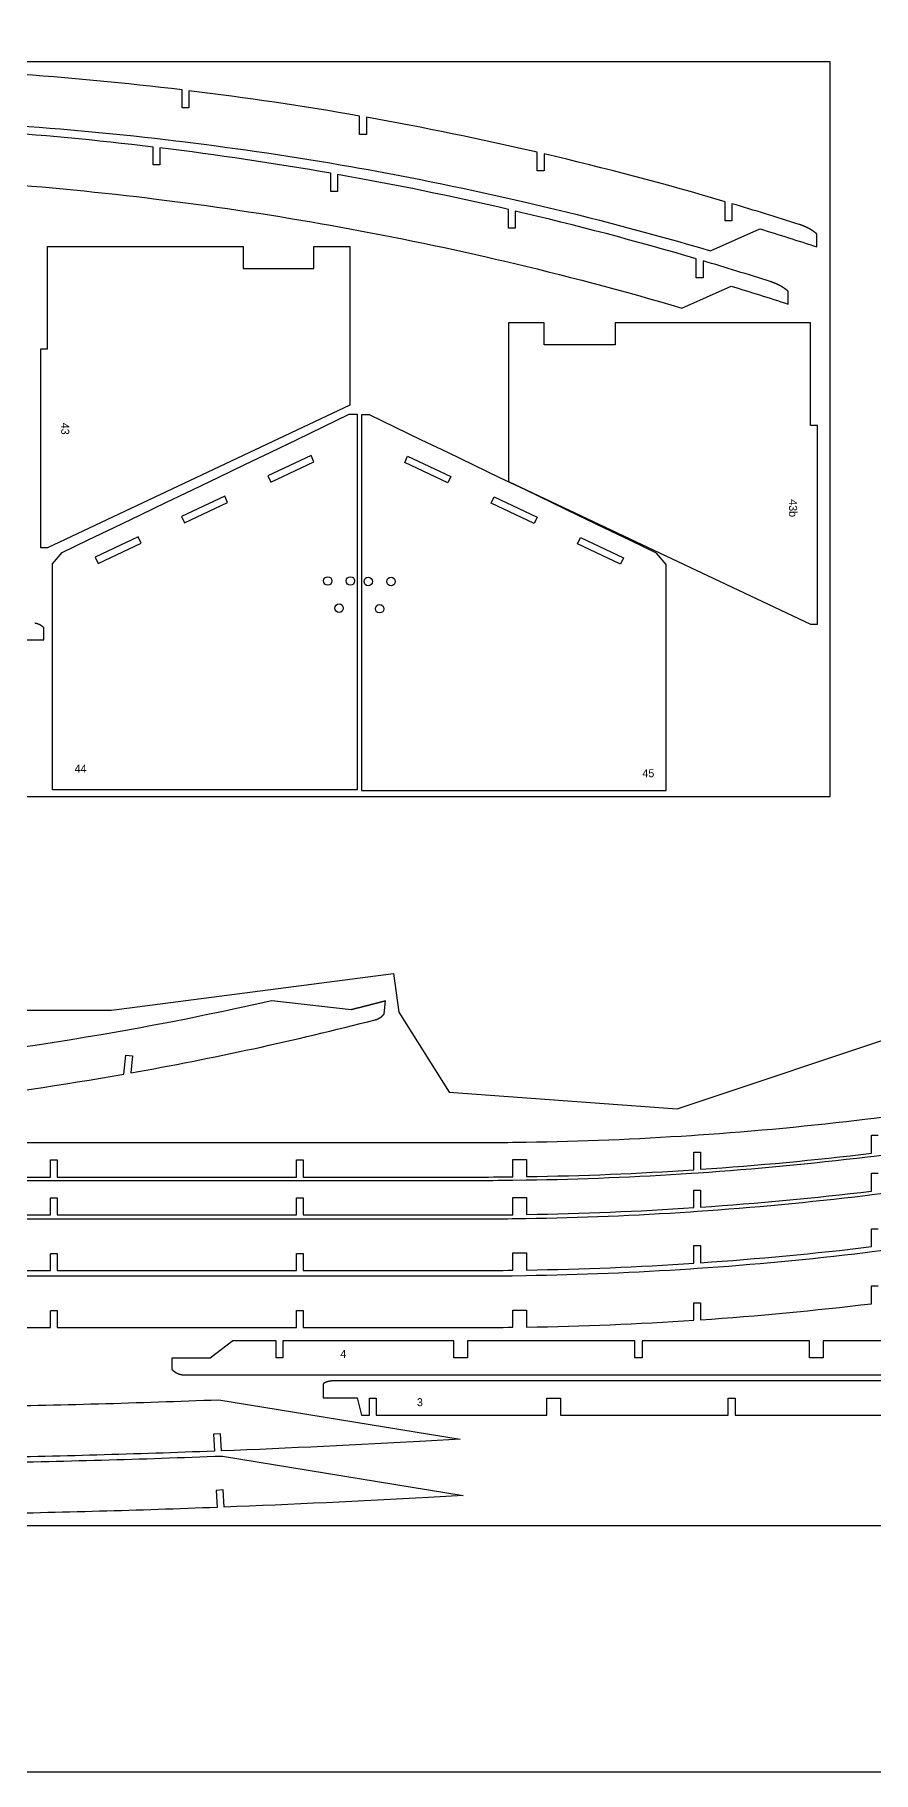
# Model space of a CAD drawing. Header units: inches. Extents: x -955 to -701, y -2062 to -1714.
# Drawn here: x -838.7 to -789.6, y -2061.6 to -1959.9 of the extents above; entities that cross this region are included whole.
import ezdxf

# ---------------------------------------------------------------- set-up
doc = ezdxf.new("R2010")
doc.units = ezdxf.units.IN
doc.header["$LTSCALE"] = 0.1
doc.header["$MEASUREMENT"] = 0
doc.layers.add('cockpit', color=1, linetype='Continuous', lineweight=20)
doc.layers.add('pic', color=1, linetype='Continuous')

msp = doc.modelspace()

# ---------------------------------------------------------------- linework, layer by layer
at = {"color": 7, "linetype": 'Continuous', "lineweight": 25}
for points in [[(-840.30679, -1965.21555, -0.012883211), (-830.46069, -1966.14257), (-830.06684, -1966.19033, -0.012967589), (-820.22073, -1967.65467), (-819.82689, -1967.72415, -0.01309234), (-809.98078, -1969.73893), (-809.58694, -1969.83076, -0.014062872), (-799.15006, -1972.5877), (-796.26354, -1971.30154, -0.004488155), (-792.92638, -1972.35672), (-792.92638, -1971.6022), (-792.93337, -1971.59616), (-792.94038, -1971.59015), (-792.94741, -1971.58417), (-792.95448, -1971.57821), (-792.96156, -1971.57229), (-792.96868, -1971.56639), (-792.97581, -1971.56052), (-792.98298, -1971.55468), (-792.99017, -1971.54887), (-792.99738, -1971.54308), (-793.00461, -1971.53733), (-793.01187, -1971.5316), (-793.01916, -1971.5259), (-793.02647, -1971.52023), (-793.0338, -1971.51458), (-793.04115, -1971.50897), (-793.04853, -1971.50338), (-793.05593, -1971.49782), (-793.06335, -1971.49228), (-793.0708, -1971.48678), (-793.07827, -1971.4813), (-793.08575, -1971.47585), (-793.09327, -1971.47043), (-793.1008, -1971.46503), (-793.10835, -1971.45966), (-793.11592, -1971.45432), (-793.12352, -1971.44901), (-793.13113, -1971.44372), (-793.13877, -1971.43846), (-793.14643, -1971.43323), (-793.1541, -1971.42803), (-793.1618, -1971.42285), (-793.16951, -1971.4177), (-793.17725, -1971.41257), (-793.185, -1971.40748), (-793.19277, -1971.40241), (-793.20056, -1971.39736), (-793.20837, -1971.39234), (-793.2162, -1971.38735), (-793.22404, -1971.38239), (-793.23191, -1971.37745), (-793.23979, -1971.37254), (-793.24768, -1971.36766), (-793.2556, -1971.3628), (-793.26353, -1971.35797), (-793.27148, -1971.35316), (-793.27944, -1971.34838), (-793.28742, -1971.34363), (-793.29542, -1971.3389), (-793.30343, -1971.3342), (-793.31146, -1971.32952), (-793.3195, -1971.32487), (-793.32756, -1971.32025), (-793.33564, -1971.31565), (-793.34372, -1971.31108), (-793.35183, -1971.30653), (-793.35994, -1971.30201), (-793.36807, -1971.29751), (-793.37622, -1971.29304), (-793.38437, -1971.2886), (-793.39255, -1971.28418), (-793.40073, -1971.27978), (-793.40893, -1971.27542), (-793.41714, -1971.27107), (-793.42536, -1971.26675), (-793.43359, -1971.26246), (-793.44184, -1971.25819), (-793.4501, -1971.25395), (-793.45837, -1971.24973), (-793.46665, -1971.24554), (-793.47494, -1971.24137), (-793.48325, -1971.23723), (-793.49156, -1971.23311), (-793.49989, -1971.22901), (-793.50822, -1971.22494), (-793.51657, -1971.2209), (-793.52492, -1971.21688), (-793.53329, -1971.21288), (-793.54166, -1971.20891), (-793.55005, -1971.20496), (-793.55844, -1971.20104), (-793.56684, -1971.19714), (-793.57525, -1971.19326), (-793.58367, -1971.18941), (-793.59209, -1971.18559), (-793.60053, -1971.18178), (-793.60897, -1971.17801), (-793.61742, -1971.17425), (-793.62587, -1971.17052), (-793.63434, -1971.16681), (-793.64281, -1971.16313), (-793.64705, -1971.1613), (-793.65132, -1971.15945), (-793.65989, -1971.15578), (-793.66846, -1971.15214), (-793.67704, -1971.14852), (-793.68564, -1971.14492), (-793.69424, -1971.14134), (-793.70286, -1971.13779), (-793.71148, -1971.13426), (-793.72012, -1971.13076), (-793.72876, -1971.12727), (-793.73741, -1971.12382), (-793.74608, -1971.12038), (-793.75475, -1971.11697), (-793.76343, -1971.11358), (-793.77212, -1971.11021), (-793.78082, -1971.10687), (-793.78953, -1971.10355), (-793.79825, -1971.10026), (-793.80698, -1971.09699), (-793.81572, -1971.09374), (-793.82446, -1971.09051), (-793.83321, -1971.08731), (-793.84198, -1971.08413), (-793.85075, -1971.08098), (-793.85953, -1971.07785), (-793.86831, -1971.07474), (-793.87711, -1971.07165), (-793.88591, -1971.06859), (-793.89472, -1971.06556), (-793.90354, -1971.06254), (-793.91236, -1971.05955), (-793.92119, -1971.05658), (-793.93004, -1971.05364), (-793.93888, -1971.05072), (-793.94774, -1971.04782), (-793.9566, -1971.04495), (-793.96547, -1971.0421, 0.005283861), (-797.90262, -1969.82813), (-797.90262, -1970.82813), (-798.30262, -1970.82813), (-798.30262, -1969.70988, 0.014062872), (-808.90262, -1966.90985), (-808.90262, -1967.90985), (-809.30262, -1967.90985), (-809.30262, -1966.81658, 0.01309234), (-819.30262, -1964.77031), (-819.30262, -1965.77031), (-819.70262, -1965.77031), (-819.70262, -1964.69975, 0.012967589), (-829.70262, -1963.21252), (-829.70262, -1964.21252), (-830.10262, -1964.21252), (-830.10262, -1963.16402, 0.012883211), (-840.10262, -1962.22251)], [(-841.99769, -1968.56136, -0.012883211), (-832.15159, -1969.48838), (-831.75774, -1969.53614, -0.012967589), (-821.91163, -1971.00048), (-821.51779, -1971.06996, -0.01309234), (-811.67168, -1973.08474), (-811.27784, -1973.17657, -0.014062872), (-800.84096, -1975.93351), (-797.95444, -1974.64735, -0.004488155), (-794.61728, -1975.70253), (-794.61728, -1974.94801), (-794.62427, -1974.94197), (-794.63128, -1974.93596), (-794.63831, -1974.92998), (-794.64538, -1974.92402), (-794.65246, -1974.9181), (-794.65958, -1974.9122), (-794.66671, -1974.90633), (-794.67388, -1974.90049), (-794.68107, -1974.89468), (-794.68828, -1974.88889), (-794.69551, -1974.88313), (-794.70277, -1974.87741), (-794.71006, -1974.87171), (-794.71737, -1974.86603), (-794.7247, -1974.86039), (-794.73205, -1974.85477), (-794.73943, -1974.84919), (-794.74683, -1974.84362), (-794.75425, -1974.83809), (-794.7617, -1974.83259), (-794.76917, -1974.82711), (-794.77665, -1974.82166), (-794.78417, -1974.81623), (-794.7917, -1974.81084), (-794.79925, -1974.80547), (-794.80682, -1974.80013), (-794.81442, -1974.79482), (-794.82203, -1974.78953), (-794.82967, -1974.78427), (-794.83733, -1974.77904), (-794.845, -1974.77383), (-794.8527, -1974.76866), (-794.86041, -1974.76351), (-794.86815, -1974.75838), (-794.8759, -1974.75328), (-794.88367, -1974.74821), (-794.89146, -1974.74317), (-794.89927, -1974.73815), (-794.9071, -1974.73316), (-794.91494, -1974.7282), (-794.92281, -1974.72326), (-794.93069, -1974.71835), (-794.93858, -1974.71346), (-794.9465, -1974.70861), (-794.95443, -1974.70377), (-794.96238, -1974.69897), (-794.97034, -1974.69419), (-794.97832, -1974.68943), (-794.98632, -1974.68471), (-794.99433, -1974.68), (-795.00236, -1974.67533), (-795.0104, -1974.67068), (-795.01846, -1974.66606), (-795.02654, -1974.66146), (-795.03462, -1974.65688), (-795.04273, -1974.65234), (-795.05084, -1974.64782), (-795.05897, -1974.64332), (-795.06712, -1974.63885), (-795.07527, -1974.63441), (-795.08345, -1974.62999), (-795.09163, -1974.62559), (-795.09983, -1974.62122), (-795.10804, -1974.61688), (-795.11626, -1974.61256), (-795.12449, -1974.60827), (-795.13274, -1974.604), (-795.141, -1974.59976), (-795.14927, -1974.59554), (-795.15755, -1974.59135), (-795.16584, -1974.58718), (-795.17415, -1974.58303), (-795.18246, -1974.57891), (-795.19079, -1974.57482), (-795.19912, -1974.57075), (-795.20747, -1974.56671), (-795.21582, -1974.56268), (-795.22419, -1974.55869), (-795.23256, -1974.55472), (-795.24095, -1974.55077), (-795.24934, -1974.54685), (-795.25774, -1974.54295), (-795.26615, -1974.53907), (-795.27457, -1974.53522), (-795.28299, -1974.53139), (-795.29143, -1974.52759), (-795.29987, -1974.52381), (-795.30832, -1974.52006), (-795.31677, -1974.51633), (-795.32524, -1974.51262), (-795.33371, -1974.50894), (-795.33795, -1974.5071), (-795.34222, -1974.50526), (-795.35079, -1974.50159), (-795.35936, -1974.49795), (-795.36794, -1974.49432), (-795.37654, -1974.49073), (-795.38514, -1974.48715), (-795.39376, -1974.4836), (-795.40238, -1974.48007), (-795.41102, -1974.47656), (-795.41966, -1974.47308), (-795.42831, -1974.46962), (-795.43698, -1974.46619), (-795.44565, -1974.46278), (-795.45433, -1974.45939), (-795.46302, -1974.45602), (-795.47172, -1974.45268), (-795.48043, -1974.44936), (-795.48915, -1974.44607), (-795.49788, -1974.44279), (-795.50662, -1974.43955), (-795.51536, -1974.43632), (-795.52411, -1974.43312), (-795.53288, -1974.42994), (-795.54165, -1974.42679), (-795.55043, -1974.42365), (-795.55921, -1974.42055), (-795.56801, -1974.41746), (-795.57681, -1974.4144), (-795.58562, -1974.41136), (-795.59444, -1974.40835), (-795.60326, -1974.40536), (-795.61209, -1974.40239), (-795.62094, -1974.39945), (-795.62978, -1974.39653), (-795.63864, -1974.39363), (-795.6475, -1974.39076), (-795.65637, -1974.3879, 0.005283861), (-799.59352, -1973.17394), (-799.59352, -1974.17394), (-799.99352, -1974.17394), (-799.99352, -1973.05569, 0.014062872), (-810.59352, -1970.25566), (-810.59352, -1971.25566), (-810.99352, -1971.25566), (-810.99352, -1970.16239, 0.01309234), (-820.99352, -1968.11612), (-820.99352, -1969.11612), (-821.39352, -1969.11612), (-821.39352, -1968.04555, 0.012967589), (-831.39352, -1966.55833), (-831.39352, -1967.55833), (-831.79352, -1967.55833), (-831.79352, -1966.50983, 0.012883211), (-841.79352, -1965.56831)], [(-818.23004, -2016.51043), (-818.23886, -2016.51273), (-818.24783, -2016.51507), (-818.25697, -2016.51745), (-818.26627, -2016.51987), (-818.27571, -2016.52233), (-818.2853, -2016.52482), (-818.29503, -2016.52736), (-818.3049, -2016.52992), (-818.31489, -2016.53252), (-818.32502, -2016.53515), (-818.33527, -2016.53782), (-818.34565, -2016.54051), (-818.35615, -2016.54324), (-818.36677, -2016.546), (-818.37752, -2016.54879), (-818.38839, -2016.55161), (-818.39937, -2016.55446), (-818.41048, -2016.55734), (-818.4217, -2016.56026), (-818.43304, -2016.5632), (-818.44449, -2016.56617), (-818.45606, -2016.56916), (-818.46775, -2016.57219), (-818.47954, -2016.57525), (-818.49145, -2016.57833), (-818.50347, -2016.58144), (-818.5156, -2016.58458), (-818.52785, -2016.58775), (-818.5402, -2016.59094), (-818.55266, -2016.59417), (-818.56523, -2016.59742), (-818.5779, -2016.60069), (-818.59069, -2016.604), (-818.60358, -2016.60733), (-818.61658, -2016.61068), (-818.62968, -2016.61407), (-818.64289, -2016.61748), (-818.65621, -2016.62091), (-818.66963, -2016.62437), (-818.68315, -2016.62786), (-818.69678, -2016.63137), (-818.71051, -2016.63491), (-818.72435, -2016.63848), (-818.73829, -2016.64207), (-818.75233, -2016.64568), (-818.76647, -2016.64932), (-818.78071, -2016.65299), (-818.79506, -2016.65668), (-818.80951, -2016.66039), (-818.82406, -2016.66413), (-818.83871, -2016.66789), (-818.85346, -2016.67168), (-818.86831, -2016.6755), (-818.88326, -2016.67934), (-818.89832, -2016.6832), (-818.91347, -2016.68709), (-818.92873, -2016.691), (-818.94408, -2016.69494), (-818.95954, -2016.6989), (-818.97509, -2016.70288), (-818.99075, -2016.70689), (-819.0065, -2016.71093), (-819.02236, -2016.71498), (-819.03831, -2016.71906), (-819.05436, -2016.72317), (-819.07052, -2016.7273), (-819.08677, -2016.73145), (-819.10312, -2016.73563), (-819.11957, -2016.73983), (-819.13612, -2016.74405), (-819.15277, -2016.7483), (-819.16952, -2016.75258), (-819.18637, -2016.75687), (-819.20331, -2016.76119), (-819.22036, -2016.76554), (-819.2375, -2016.7699), (-819.25475, -2016.77429), (-819.2721, -2016.77871), (-819.28954, -2016.78315), (-819.30709, -2016.78761), (-819.32473, -2016.7921), (-819.34248, -2016.79661), (-819.36033, -2016.80114), (-819.37827, -2016.8057), (-819.39632, -2016.81028), (-819.41447, -2016.81489), (-819.43272, -2016.81952), (-819.45107, -2016.82417), (-819.46953, -2016.82885), (-819.48808, -2016.83355), (-819.50674, -2016.83827), (-819.52549, -2016.84302), (-819.54435, -2016.84779), (-819.5633, -2016.85258), (-819.58236, -2016.8574), (-819.60151, -2016.86223), (-819.62076, -2016.8671), (-819.64011, -2016.87198), (-819.65956, -2016.87689), (-819.6791, -2016.88182), (-819.69874, -2016.88677), (-819.71847, -2016.89174), (-819.73829, -2016.89673), (-819.7582, -2016.90174), (-819.7782, -2016.90678), (-819.79828, -2016.91183), (-819.81845, -2016.9169), (-819.8387, -2016.92199), (-819.85904, -2016.9271), (-819.87946, -2016.93222), (-819.89995, -2016.93737), (-819.92053, -2016.94253), (-819.94118, -2016.9477), (-819.9619, -2016.9529), (-819.9827, -2016.9581), (-820.00357, -2016.96333), (-820.02451, -2016.96857), (-820.04552, -2016.97382), (-820.0666, -2016.97909), (-820.08774, -2016.98437), (-820.10895, -2016.98967), (-820.13023, -2016.99498), (-820.15156, -2017.0003), (-820.17296, -2017.00563), (-820.19878, -2017.01207), (-824.83499, -2016.49039, -0.083871569), (-888.8475, -2020.03389)], [(-844.36411, -2022.3833, 0.014062872), (-833.5175, -2020.78609), (-833.39246, -2019.67485), (-832.99497, -2019.71958), (-833.10678, -2020.71331, 0.018796359), (-818.78958, -2017.60095), (-818.78477, -2017.5997), (-818.77996, -2017.59843), (-818.77515, -2017.59712), (-818.77035, -2017.5958), (-818.76556, -2017.59445), (-818.76077, -2017.59307), (-818.75599, -2017.59167), (-818.75121, -2017.59024), (-818.74644, -2017.58879), (-818.74167, -2017.58731), (-818.73691, -2017.58581), (-818.73216, -2017.58428), (-818.72742, -2017.58273), (-818.72268, -2017.58115), (-818.71795, -2017.57955), (-818.71322, -2017.57793), (-818.7085, -2017.57628), (-818.70379, -2017.57461), (-818.69909, -2017.57291), (-818.6944, -2017.57119), (-818.68971, -2017.56944), (-818.68504, -2017.56767), (-818.68037, -2017.56588), (-818.67571, -2017.56406), (-818.67106, -2017.56222), (-818.66641, -2017.56036), (-818.66178, -2017.55847), (-818.65716, -2017.55656), (-818.65254, -2017.55463), (-818.64794, -2017.55267), (-818.64334, -2017.55069), (-818.63876, -2017.54869), (-818.63418, -2017.54666), (-818.62962, -2017.54461), (-818.62506, -2017.54254), (-818.62052, -2017.54044), (-818.61599, -2017.53832), (-818.61147, -2017.53618), (-818.60696, -2017.53402), (-818.60246, -2017.53183), (-818.59797, -2017.52962), (-818.5935, -2017.52739), (-818.58904, -2017.52514), (-818.58459, -2017.52286), (-818.58015, -2017.52057), (-818.57572, -2017.51825), (-818.57131, -2017.5159), (-818.56691, -2017.51354), (-818.56252, -2017.51116), (-818.55815, -2017.50875), (-818.55379, -2017.50632), (-818.54944, -2017.50387), (-818.54511, -2017.5014), (-818.54079, -2017.4989), (-818.53649, -2017.49639), (-818.5322, -2017.49385), (-818.52792, -2017.4913), (-818.52366, -2017.48872), (-818.51941, -2017.48612), (-818.51518, -2017.4835), (-818.51096, -2017.48086), (-818.50677, -2017.4782), (-818.50259, -2017.47552), (-818.49842, -2017.47281), (-818.49426, -2017.47009), (-818.49012, -2017.46734), (-818.48599, -2017.46457), (-818.48187, -2017.46178), (-818.47777, -2017.45897), (-818.47368, -2017.45613), (-818.4696, -2017.45327), (-818.46554, -2017.45039), (-818.46149, -2017.44749), (-818.45745, -2017.44457), (-818.45343, -2017.44162), (-818.44942, -2017.43866), (-818.44542, -2017.43567), (-818.44144, -2017.43266), (-818.43747, -2017.42964), (-818.43352, -2017.42659), (-818.42959, -2017.42352), (-818.42566, -2017.42043), (-818.42176, -2017.41732), (-818.41786, -2017.41419), (-818.41399, -2017.41104), (-818.41013, -2017.40787), (-818.40628, -2017.40468), (-818.40245, -2017.40147), (-818.39864, -2017.39824), (-818.39484, -2017.39499), (-818.39106, -2017.39172), (-818.38729, -2017.38843), (-818.38354, -2017.38513), (-818.37981, -2017.3818), (-818.3761, -2017.37846), (-818.3724, -2017.3751), (-818.36871, -2017.37172), (-818.36505, -2017.36832), (-818.3614, -2017.3649), (-818.35777, -2017.36146), (-818.35416, -2017.35801), (-818.35057, -2017.35454), (-818.34699, -2017.35105), (-818.34343, -2017.34754), (-818.33989, -2017.34402), (-818.33637, -2017.34048), (-818.33286, -2017.33692), (-818.32938, -2017.33334), (-818.32591, -2017.32975), (-818.32246, -2017.32614), (-818.31903, -2017.32251), (-818.31562, -2017.31887), (-818.31223, -2017.31521), (-818.30886, -2017.31153), (-818.30551, -2017.30784), (-818.30218, -2017.30413), (-818.29887, -2017.30041), (-818.29558, -2017.29667), (-818.29231, -2017.29291), (-818.28905, -2017.28914), (-818.28582, -2017.28536), (-818.28261, -2017.28155), (-818.27942, -2017.27774), (-818.27626, -2017.27391), (-818.27311, -2017.27006), (-818.26998, -2017.2662), (-818.26688, -2017.26232), (-818.26379, -2017.25843), (-818.17835, -2016.49906), (-818.22431, -2016.50815)], [(-778.0014, -2021.60549, -0.0151774), (-789.57698, -2023.37936), (-789.97288, -2023.42736, -0.012883211), (-799.87028, -2024.35922), (-800.26618, -2024.38581), (-800.26618, -2024.38581, -0.012570778), (-809.95823, -2024.78256), (-810.75002, -2024.79343, -0.002917111), (-813.00129, -2024.80656), (-823.00723, -2024.80656), (-823.40723, -2024.80656), (-837.40723, -2024.80656), (-837.80723, -2024.80656), (-839.85169, -2024.80656, -0.004468698), (-851.79842, -2024.69979), (-852.19723, -2024.69254, -0.005145681), (-865.9486, -2024.2969), (-866.74621, -2024.26526, -0.0023172), (-872.93518, -2023.9873), (-873.73279, -2023.94729, -0.005560235), (-888.56969, -2023.02872), (-888.9685, -2022.99946, -0.003741465), (-898.93867, -2022.18977), (-900.68143, -2023.06115)], [(-778.0014, -2023.82131, -0.0151774), (-789.57698, -2025.59518), (-789.97288, -2025.64318, -0.012883211), (-799.87028, -2026.57504), (-800.26618, -2026.60164), (-800.26618, -2026.60164, -0.012570778), (-809.95823, -2026.99839), (-810.75002, -2027.00925, -0.002917111), (-813.00129, -2027.02239), (-823.00723, -2027.02239), (-823.40723, -2027.02239), (-837.40723, -2027.02239), (-837.80723, -2027.02239), (-839.85169, -2027.02239, -0.004468698), (-851.79842, -2026.91561), (-852.19723, -2026.90836, -0.005145681), (-865.9486, -2026.51273), (-866.74621, -2026.48108, -0.0023172), (-872.93518, -2026.20312), (-873.73279, -2026.16311, -0.005560235), (-888.56969, -2025.24455), (-888.9685, -2025.21528, -0.003741465), (-898.93867, -2024.40559), (-900.68143, -2025.27697)], [(-839.85169, -2026.80656), (-837.80723, -2026.80656), (-837.80723, -2025.80656), (-837.40723, -2025.80656), (-837.40723, -2026.80656), (-823.40723, -2026.80656), (-823.40723, -2025.80656), (-823.00723, -2025.80656), (-823.00723, -2026.80656), (-813.00129, -2026.80656, 0.002917111), (-810.72669, -2026.79329), (-810.72669, -2025.78232), (-809.92669, -2025.78232), (-809.92669, -2026.78232, 0.012570778), (-800.13417, -2026.38145), (-800.13417, -2025.35458), (-799.73417, -2025.35458), (-799.73417, -2026.35458, 0.012883211), (-789.73417, -2025.41307), (-789.73417, -2024.36456), (-789.33417, -2024.36456)], [(-779.33417, -2026.29981, -0.013653), (-789.69839, -2027.85572), (-790.09223, -2027.90348, -0.012883211), (-799.93834, -2028.8305), (-800.33218, -2028.85696, -0.012570778), (-809.974, -2029.25166), (-810.76169, -2029.26246, -0.002917111), (-813.00129, -2029.27553), (-823.00723, -2029.27553), (-823.40723, -2029.27553), (-837.40723, -2029.27553), (-837.80723, -2029.27553), (-839.85169, -2029.27553, -0.004468698)], [(-839.85169, -2029.02239), (-837.80723, -2029.02239), (-837.80723, -2028.02239), (-837.40723, -2028.02239), (-837.40723, -2029.02239), (-823.40723, -2029.02239), (-823.40723, -2028.02239), (-823.00723, -2028.02239), (-823.00723, -2029.02239), (-813.00129, -2029.02239, 0.002917111), (-810.72669, -2029.00911), (-810.72669, -2027.99814), (-809.92669, -2027.99814), (-809.92669, -2028.99814, 0.012570778), (-800.13417, -2028.59727), (-800.13417, -2027.5704), (-799.73417, -2027.5704), (-799.73417, -2028.5704, 0.012883211), (-789.73417, -2027.62889), (-789.73417, -2026.58038), (-789.33417, -2026.58038)], [(-779.33417, -2029.63833, -0.013653), (-789.69839, -2031.19424), (-790.09223, -2031.242, -0.012883211), (-799.93834, -2032.16902), (-800.33218, -2032.19548, -0.012570778), (-809.974, -2032.59018), (-810.76169, -2032.60098, -0.002917111), (-813.00129, -2032.61405), (-823.00723, -2032.61405), (-823.40723, -2032.61405), (-837.40723, -2032.61405), (-837.80723, -2032.61405), (-839.85169, -2032.61405, -0.004468698)], [(-837.80723, -2031.27553), (-837.40723, -2031.27553), (-837.40723, -2032.27553), (-823.40723, -2032.27553), (-823.40723, -2031.27553), (-823.00723, -2031.27553), (-823.00723, -2032.27553), (-813.00129, -2032.27553, 0.002917111), (-810.72669, -2032.26226), (-810.72669, -2031.25128), (-809.92669, -2031.25128), (-809.92669, -2032.25128, 0.012570778), (-800.13417, -2031.85042), (-800.13417, -2030.82355), (-799.73417, -2030.82355), (-799.73417, -2031.82355, 0.012883211), (-789.73417, -2030.88203), (-789.73417, -2029.83353), (-789.33417, -2029.83353)], [(-837.80723, -2034.61405), (-837.40723, -2034.61405), (-837.40723, -2035.61405), (-823.40723, -2035.61405), (-823.40723, -2034.61405), (-823.00723, -2034.61405), (-823.00723, -2035.61405), (-813.00129, -2035.61405, 0.002917111), (-810.72669, -2035.60078), (-810.72669, -2034.5898), (-809.92669, -2034.5898), (-809.92669, -2035.5898, 0.012570778), (-800.13417, -2035.18894), (-800.13417, -2034.16207), (-799.73417, -2034.16207), (-799.73417, -2035.16207, 0.012883211), (-789.73417, -2034.22055), (-789.73417, -2033.17205), (-789.33417, -2033.17205)], [(-842.04072, -2040.24194, 0.005280552), (-827.9499, -2039.84214), (-813.82022, -2042.14988), (-815.82554, -2042.26405, -0.004468698), (-827.79474, -2042.8382), (-827.85199, -2041.83256), (-828.25134, -2041.8553), (-828.19451, -2042.85368, -0.005145681), (-841.98728, -2043.24146)], [(-902.10078, -2043.914), (-899.07006, -2042.10178, 0.003145024), (-890.69017, -2042.61884), (-890.29006, -2042.64088, 0.00562217), (-875.29585, -2043.29339), (-874.89627, -2043.30616, 0.003741465), (-864.91116, -2043.54749), (-864.51193, -2043.55403, 0.005560235), (-849.66905, -2043.62768), (-848.87164, -2043.6223, 0.0023172), (-842.68615, -2043.54815), (-841.88922, -2043.53442, 0.00530309), (-827.73816, -2043.13657), (-813.63289, -2045.44033)], [(-813.63289, -2045.44033), (-815.67404, -2045.55654, -0.004468698), (-827.64324, -2046.13069), (-827.70049, -2045.12505), (-828.09984, -2045.14779), (-828.04301, -2046.14617, -0.005145681), (-841.83578, -2046.53395)]]:
    msp.add_lwpolyline(points, format="xyb", dxfattribs=at)
for points in [[(-837.96863, -1978.32844), (-837.96863, -1972.32844), (-826.52774, -1972.32844), (-826.52774, -1973.62069), (-822.37552, -1973.62069), (-822.37552, -1972.32844), (-820.26863, -1972.32844), (-820.26863, -1981.61691), (-837.96863, -1989.97007), (-838.36863, -1989.97007), (-838.36863, -1978.32844)], [(-793.29472, -1982.80418), (-793.29472, -1976.80418), (-804.73561, -1976.80418), (-804.73561, -1978.09644), (-808.88783, -1978.09644), (-808.88783, -1976.80418), (-810.99472, -1976.80418), (-810.99472, -1986.09265), (-793.29472, -1994.44581), (-792.89472, -1994.44581), (-792.89472, -1982.80418)], [(-837.68358, -1990.91748), (-837.12396, -1990.24858), (-835.59492, -1989.5139), (-834.06597, -1988.77904), (-832.53711, -1988.044), (-831.00834, -1987.30878), (-829.47965, -1986.57338), (-827.95105, -1985.83781), (-826.42252, -1985.10208), (-824.89408, -1984.36618), (-823.36571, -1983.63011), (-821.83743, -1982.89389), (-820.30921, -1982.15751), (-819.84758, -1982.15751), (-819.84758, -2004.13869), (-837.68358, -2004.13869)], [(-801.75438, -1990.95081), (-802.31401, -1990.28191), (-803.84304, -1989.54723), (-805.37199, -1988.81237), (-806.90085, -1988.07733), (-808.42962, -1987.34211), (-809.95831, -1986.60672), (-811.48692, -1985.87115), (-813.01544, -1985.13541), (-814.54389, -1984.39951), (-816.07225, -1983.66345), (-817.60054, -1982.92722), (-819.12875, -1982.19084), (-819.59038, -1982.19084), (-819.59038, -2004.17203), (-801.75438, -2004.17203)], [(-822.37615, -1984.93817), (-822.54653, -1984.57627), (-825.07511, -1985.76671), (-824.90473, -1986.12861)], [(-817.06181, -1984.9715), (-816.89143, -1984.6096), (-814.36286, -1985.80004), (-814.53324, -1986.16194)], [(-829.96187, -1988.50949), (-827.4333, -1987.31905), (-827.60368, -1986.95715), (-830.13225, -1988.14759)], [(-809.47609, -1988.54282), (-812.00467, -1987.35238), (-811.83429, -1986.99048), (-809.30571, -1988.18092)], [(-835.01901, -1990.89037), (-832.49044, -1989.69993), (-832.66082, -1989.33803), (-835.18939, -1990.52847)], [(-804.41895, -1990.9237), (-806.94752, -1989.73326), (-806.77714, -1989.37136), (-804.24857, -1990.5618)]]:
    msp.add_lwpolyline(points, close=True, dxfattribs=at)
for points in [[(-839.69435, -1995.35557), (-838.19435, -1995.35557), (-838.19435, -1994.6463), (-838.19858, -1994.64231), (-838.20283, -1994.63834), (-838.20711, -1994.63439), (-838.21142, -1994.63047), (-838.21575, -1994.62657), (-838.2201, -1994.6227), (-838.22449, -1994.61886), (-838.22889, -1994.61503), (-838.23332, -1994.61124), (-838.23778, -1994.60746), (-838.24226, -1994.60372), (-838.24676, -1994.6), (-838.25128, -1994.5963), (-838.25583, -1994.59263), (-838.2604, -1994.58899), (-838.265, -1994.58537), (-838.26961, -1994.58178), (-838.27425, -1994.57822), (-838.27891, -1994.57468), (-838.28359, -1994.57117), (-838.2883, -1994.56768), (-838.29302, -1994.56423), (-838.29777, -1994.5608), (-838.30253, -1994.5574), (-838.30732, -1994.55403), (-838.31212, -1994.55068), (-838.31695, -1994.54736), (-838.32179, -1994.54408), (-838.32666, -1994.54082), (-838.33154, -1994.53758), (-838.33644, -1994.53438), (-838.34137, -1994.53121), (-838.3463, -1994.52806), (-838.35126, -1994.52495), (-838.35624, -1994.52186), (-838.36123, -1994.51881), (-838.36624, -1994.51578), (-838.37126, -1994.51278), (-838.37631, -1994.50982), (-838.38137, -1994.50688), (-838.38644, -1994.50398), (-838.39153, -1994.5011), (-838.39664, -1994.49826), (-838.40176, -1994.49544), (-838.4069, -1994.49266), (-838.41205, -1994.48991), (-838.41722, -1994.48719), (-838.4224, -1994.48451), (-838.4276, -1994.48185), (-838.43281, -1994.47923), (-838.43803, -1994.47664), (-838.44327, -1994.47408), (-838.44852, -1994.47155), (-838.45378, -1994.46906), (-838.45905, -1994.4666), (-838.46434, -1994.46417), (-838.46964, -1994.46178), (-838.47496, -1994.45941), (-838.48029, -1994.45708), (-838.48564, -1994.45478), (-838.491, -1994.45251), (-838.49638, -1994.45027), (-838.50178, -1994.44807), (-838.50719, -1994.44589), (-838.51261, -1994.44375), (-838.51805, -1994.44164), (-838.52351, -1994.43956), (-838.52898, -1994.43751), (-838.53446, -1994.4355), (-838.53996, -1994.43351), (-838.54547, -1994.43156), (-838.55099, -1994.42964), (-838.55652, -1994.42775), (-838.56207, -1994.4259), (-838.56763, -1994.42407), (-838.5732, -1994.42228), (-838.57878, -1994.42052), (-838.58437, -1994.4188), (-838.58997, -1994.41711), (-838.59559, -1994.41544), (-838.60121, -1994.41382), (-838.60685, -1994.41222), (-838.61249, -1994.41066), (-838.61814, -1994.40913), (-838.6238, -1994.40764), (-838.62947, -1994.40617), (-838.63515, -1994.40474), (-838.64084, -1994.40335), (-838.64653, -1994.40199), (-838.65224, -1994.40066), (-838.65795, -1994.39936), (-838.66366, -1994.3981), (-838.66938, -1994.39687), (-838.67511, -1994.39568), (-838.68085, -1994.39452), (-838.68659, -1994.39339), (-838.69234, -1994.3923), (-838.69809, -1994.39124), (-838.70384, -1994.39021), (-838.70961, -1994.38922), (-838.71537, -1994.38827), (-838.72114, -1994.38735), (-838.72691, -1994.38646)], [(-839.85169, -2032.27553), (-837.80723, -2032.27553), (-837.80723, -2031.29553)], [(-839.85169, -2035.61405), (-837.80723, -2035.61405), (-837.80723, -2034.63405)], [(-803.16152, -2036.40597), (-803.16152, -2037.39097), (-803.58033, -2037.39101), (-803.58033, -2036.39101), (-813.39458, -2036.39101), (-813.39458, -2037.39101), (-814.19458, -2037.39101), (-814.19458, -2036.39101), (-824.19458, -2036.39101), (-824.19458, -2037.39101), (-824.59458, -2037.39101), (-824.59458, -2036.39101), (-824.82567, -2036.39101), (-825.05677, -2036.39101), (-825.28786, -2036.39101), (-825.51896, -2036.39101), (-825.75005, -2036.39101), (-825.98115, -2036.39101), (-826.21225, -2036.39101), (-826.44334, -2036.39101), (-826.67444, -2036.39101), (-826.90553, -2036.39101), (-827.1332, -2036.39101), (-828.44548, -2037.41104), (-830.68891, -2037.41104), (-830.68891, -2038.06553), (-830.68703, -2038.06757), (-830.68478, -2038.07001), (-830.68251, -2038.07243), (-830.68024, -2038.07485), (-830.67796, -2038.07726), (-830.67567, -2038.07966), (-830.67337, -2038.08206), (-830.67106, -2038.08445), (-830.66874, -2038.08683), (-830.66642, -2038.0892), (-830.66408, -2038.09157), (-830.66174, -2038.09393), (-830.65939, -2038.09628), (-830.65702, -2038.09862), (-830.65465, -2038.10095), (-830.65227, -2038.10328), (-830.64989, -2038.1056), (-830.64749, -2038.10791), (-830.64509, -2038.11022), (-830.64267, -2038.11251), (-830.64025, -2038.1148), (-830.63782, -2038.11708), (-830.63539, -2038.11935), (-830.63294, -2038.12162), (-830.63049, -2038.12387), (-830.62803, -2038.12612), (-830.62556, -2038.12836), (-830.62308, -2038.13059), (-830.62059, -2038.13281), (-830.6181, -2038.13503), (-830.6156, -2038.13724), (-830.61309, -2038.13944), (-830.61057, -2038.14163), (-830.60804, -2038.14381), (-830.60551, -2038.14598), (-830.60297, -2038.14815), (-830.60042, -2038.15031), (-830.59787, -2038.15245), (-830.5953, -2038.1546), (-830.59273, -2038.15673), (-830.59016, -2038.15885), (-830.58757, -2038.16097), (-830.58498, -2038.16307), (-830.58238, -2038.16517), (-830.57977, -2038.16726), (-830.57716, -2038.16934), (-830.57454, -2038.17141), (-830.57191, -2038.17347), (-830.56928, -2038.17553), (-830.56663, -2038.17757), (-830.56399, -2038.17961), (-830.56133, -2038.18164), (-830.55867, -2038.18366), (-830.556, -2038.18566), (-830.55332, -2038.18767), (-830.55064, -2038.18966), (-830.54795, -2038.19164), (-830.54526, -2038.19361), (-830.54256, -2038.19558), (-830.53985, -2038.19753), (-830.53713, -2038.19948), (-830.53441, -2038.20142), (-830.53169, -2038.20335), (-830.52895, -2038.20527), (-830.52621, -2038.20718), (-830.52347, -2038.20908), (-830.52072, -2038.21097), (-830.51796, -2038.21285), (-830.5152, -2038.21472), (-830.51243, -2038.21658), (-830.50965, -2038.21844), (-830.50687, -2038.22028), (-830.50408, -2038.22212), (-830.50129, -2038.22394), (-830.49849, -2038.22576), (-830.49569, -2038.22756), (-830.49288, -2038.22936), (-830.49006, -2038.23115), (-830.48724, -2038.23292), (-830.48442, -2038.23469), (-830.48159, -2038.23645), (-830.47875, -2038.2382), (-830.47591, -2038.23993), (-830.47306, -2038.24166), (-830.47021, -2038.24338), (-830.46735, -2038.24509), (-830.46449, -2038.24679), (-830.46162, -2038.24848), (-830.45875, -2038.25016), (-830.45587, -2038.25182), (-830.45299, -2038.25348), (-830.45011, -2038.25513), (-830.44721, -2038.25677), (-830.44432, -2038.2584), (-830.44142, -2038.26002), (-830.43851, -2038.26162), (-830.4356, -2038.26322), (-830.43269, -2038.26481), (-830.42977, -2038.26639), (-830.42685, -2038.26795), (-830.42391, -2038.26951), (-830.42098, -2038.27106), (-830.41803, -2038.2726), (-830.41508, -2038.27413), (-830.41213, -2038.27565), (-830.40917, -2038.27717), (-830.4062, -2038.27867), (-830.40323, -2038.28016), (-830.40025, -2038.28164), (-830.39726, -2038.28312), (-830.39428, -2038.28458), (-830.39128, -2038.28604), (-830.38828, -2038.28748), (-830.38528, -2038.28892), (-830.38227, -2038.29034), (-830.37925, -2038.29176), (-830.37623, -2038.29317), (-830.3732, -2038.29456), (-830.37017, -2038.29595), (-830.36714, -2038.29733), (-830.36409, -2038.2987), (-830.36105, -2038.30006), (-830.358, -2038.3014), (-830.35494, -2038.30274), (-830.35188, -2038.30407), (-830.34882, -2038.30539), (-830.34575, -2038.3067), (-830.34267, -2038.308), (-830.33959, -2038.30929), (-830.33651, -2038.31058), (-830.33342, -2038.31185), (-830.33033, -2038.31311), (-830.32723, -2038.31436), (-830.32413, -2038.3156), (-830.32102, -2038.31683), (-830.31791, -2038.31806), (-830.3148, -2038.31927), (-830.31168, -2038.32047), (-830.30856, -2038.32166), (-830.30543, -2038.32285), (-830.3023, -2038.32402), (-830.29917, -2038.32518), (-830.29603, -2038.32634), (-830.29289, -2038.32748), (-830.28975, -2038.32861), (-830.2866, -2038.32974), (-830.28344, -2038.33085), (-830.28029, -2038.33195), (-830.27713, -2038.33305), (-830.27396, -2038.33413), (-830.2708, -2038.3352), (-830.26763, -2038.33627), (-830.26445, -2038.33732), (-830.26128, -2038.33836), (-830.2581, -2038.3394), (-830.25491, -2038.34042), (-830.25173, -2038.34143), (-830.24854, -2038.34244), (-830.24534, -2038.34343), (-830.24215, -2038.34441), (-830.23895, -2038.34539), (-830.23575, -2038.34635), (-830.23254, -2038.3473), (-830.22934, -2038.34825), (-830.22613, -2038.34918), (-830.22291, -2038.3501), (-830.2197, -2038.35101), (-830.21648, -2038.35191), (-830.21326, -2038.35281), (-830.21004, -2038.35369), (-830.20681, -2038.35456), (-830.20358, -2038.35542), (-830.20035, -2038.35627), (-830.19712, -2038.35711), (-830.19389, -2038.35794), (-830.19065, -2038.35876), (-830.18741, -2038.35957), (-830.18417, -2038.36037), (-830.18093, -2038.36116), (-830.17768, -2038.36194), (-830.17443, -2038.36271), (-830.17119, -2038.36347), (-830.16794, -2038.36421), (-830.16468, -2038.36495), (-830.16143, -2038.36568), (-830.15817, -2038.36639), (-830.15492, -2038.3671), (-830.15166, -2038.3678), (-830.1484, -2038.36848), (-830.14513, -2038.36916), (-830.14187, -2038.36982), (-830.13861, -2038.37048), (-830.13534, -2038.37112), (-830.13207, -2038.37175), (-830.1288, -2038.37238), (-830.12553, -2038.37299), (-830.12226, -2038.37359), (-830.11899, -2038.37418), (-830.11572, -2038.37476), (-830.11244, -2038.37533), (-830.10916, -2038.37589), (-830.10586, -2038.37645), (-830.10255, -2038.37699), (-830.09924, -2038.37752), (-830.09592, -2038.37805), (-830.09261, -2038.37856), (-830.08929, -2038.37906), (-830.08597, -2038.37955), (-830.08265, -2038.38004), (-830.07932, -2038.38051), (-830.076, -2038.38097), (-830.07267, -2038.38142), (-830.06934, -2038.38186), (-830.06601, -2038.38229), (-830.06268, -2038.38271), (-830.05935, -2038.38312), (-830.05601, -2038.38352), (-830.05268, -2038.38391), (-830.04934, -2038.38429), (-830.046, -2038.38465), (-830.04266, -2038.38501), (-830.03932, -2038.38536), (-830.03597, -2038.3857), (-830.03263, -2038.38602), (-830.02929, -2038.38634), (-830.02594, -2038.38665), (-830.02259, -2038.38694), (-830.01924, -2038.38723), (-830.0159, -2038.3875), (-830.01255, -2038.38777), (-830.0092, -2038.38802), (-830.00585, -2038.38826), (-830.00249, -2038.3885), (-829.99914, -2038.38872), (-829.99579, -2038.38893), (-829.99243, -2038.38913), (-829.98908, -2038.38933), (-829.98573, -2038.38951), (-829.98237, -2038.38968), (-829.97902, -2038.38984), (-829.97566, -2038.38999), (-829.97231, -2038.39013), (-829.96895, -2038.39026), (-829.96559, -2038.39038), (-829.96224, -2038.39049), (-829.95888, -2038.39059), (-829.95553, -2038.39068), (-829.95217, -2038.39075), (-829.94881, -2038.39082), (-829.94546, -2038.39088), (-829.9421, -2038.39092), (-829.93875, -2038.39096), (-829.93539, -2038.39099), (-829.93204, -2038.391), (-829.92868, -2038.39101), (-776.60071, -2038.39101)], [(-782.5661, -2036.39101), (-792.55609, -2036.39101), (-792.55609, -2037.39101), (-793.3661, -2037.39101), (-793.3661, -2036.39101), (-803.1649, -2036.39097)], [(-774.57311, -2038.74218), (-821.26613, -2038.74218), (-821.27088, -2038.74219), (-821.27563, -2038.74223), (-821.28038, -2038.74228), (-821.28513, -2038.74235), (-821.28989, -2038.74244), (-821.29464, -2038.74256), (-821.29939, -2038.74269), (-821.30415, -2038.74285), (-821.3089, -2038.74303), (-821.31365, -2038.74323), (-821.31841, -2038.74344), (-821.32316, -2038.74368), (-821.32792, -2038.74394), (-821.33267, -2038.74423), (-821.33742, -2038.74453), (-821.34217, -2038.74485), (-821.34692, -2038.74519), (-821.35167, -2038.74556), (-821.35642, -2038.74594), (-821.36117, -2038.74635), (-821.36591, -2038.74678), (-821.37066, -2038.74723), (-821.3754, -2038.74769), (-821.38014, -2038.74818), (-821.38488, -2038.7487), (-821.38962, -2038.74923), (-821.39435, -2038.74978), (-821.39908, -2038.75035), (-821.40381, -2038.75095), (-821.40853, -2038.75156), (-821.41326, -2038.7522), (-821.41798, -2038.75286), (-821.42269, -2038.75353), (-821.42741, -2038.75423), (-821.43212, -2038.75495), (-821.43682, -2038.75569), (-821.44153, -2038.75646), (-821.44622, -2038.75724), (-821.45092, -2038.75804), (-821.45561, -2038.75887), (-821.4603, -2038.75971), (-821.46498, -2038.76058), (-821.46965, -2038.76147), (-821.47433, -2038.76237), (-821.47899, -2038.7633), (-821.48365, -2038.76425), (-821.48831, -2038.76522), (-821.49296, -2038.76622), (-821.49761, -2038.76723), (-821.50225, -2038.76826), (-821.50688, -2038.76932), (-821.51151, -2038.77039), (-821.51614, -2038.77149), (-821.52075, -2038.77261), (-821.52536, -2038.77375), (-821.52767, -2038.77433), (-821.52995, -2038.7749), (-821.53452, -2038.77608), (-821.53909, -2038.77727), (-821.54365, -2038.77849), (-821.54821, -2038.77973), (-821.55276, -2038.78099), (-821.55731, -2038.78228), (-821.56186, -2038.78358), (-821.5664, -2038.78491), (-821.57094, -2038.78625), (-821.57547, -2038.78762), (-821.57999, -2038.78901), (-821.58451, -2038.79042), (-821.58903, -2038.79186), (-821.59354, -2038.79331), (-821.59804, -2038.79479), (-821.60254, -2038.79628), (-821.60703, -2038.7978), (-821.61152, -2038.79934), (-821.616, -2038.8009), (-821.62047, -2038.80248), (-821.62494, -2038.80408), (-821.6294, -2038.80571), (-821.63385, -2038.80735), (-821.6383, -2038.80901), (-821.64274, -2038.8107), (-821.64717, -2038.81241), (-821.6516, -2038.81413), (-821.65601, -2038.81588), (-821.66042, -2038.81765), (-821.66482, -2038.81944), (-821.66921, -2038.82125), (-821.6736, -2038.82308), (-821.67797, -2038.82493), (-821.68234, -2038.8268), (-821.6867, -2038.82869), (-821.69105, -2038.8306), (-821.69539, -2038.83254), (-821.69972, -2038.83449), (-821.70404, -2038.83646), (-821.70835, -2038.83845), (-821.71266, -2038.84047), (-821.71695, -2038.8425), (-821.72123, -2038.84455), (-821.7255, -2038.84663), (-821.72976, -2038.84872), (-821.73402, -2038.85083), (-821.73826, -2038.85297), (-821.74249, -2038.85512), (-821.74671, -2038.85729), (-821.75091, -2038.85948), (-821.75511, -2038.8617), (-821.7593, -2038.86393), (-821.76347, -2038.86618), (-821.76763, -2038.86845), (-821.77178, -2038.87074), (-821.77592, -2038.87305), (-821.78005, -2038.87538), (-821.78416, -2038.87773), (-821.78826, -2038.8801), (-821.79235, -2038.88249), (-821.79642, -2038.88489), (-821.80049, -2038.88732), (-821.80454, -2038.88977), (-821.80857, -2038.89223), (-821.8126, -2038.89472), (-821.8166, -2038.89722), (-821.8206, -2038.89974), (-821.82458, -2038.90228), (-821.82855, -2038.90484), (-821.8325, -2038.90742), (-821.83644, -2038.91002), (-821.84037, -2038.91264), (-821.84037, -2039.72188), (-819.84037, -2039.72188), (-819.58532, -2040.74218), (-819.13385, -2040.74218), (-819.13385, -2039.74218), (-818.73385, -2039.74218), (-818.73385, -2040.74218), (-808.73385, -2040.74218), (-808.73385, -2039.74218), (-807.93385, -2039.74218), (-807.93385, -2040.74218), (-798.11961, -2040.74218), (-798.11961, -2039.74218), (-797.71961, -2039.74218), (-797.71961, -2040.74218), (-787.90537, -2040.74218)]]:
    msp.add_lwpolyline(points, dxfattribs=at)
for centre in [(-821.57258, -1991.91354), (-820.24366, -1991.91354), (-819.1943, -1991.94687), (-817.86538, -1991.94687), (-820.90812, -1993.50347), (-818.52984, -1993.5368)]:
    msp.add_circle(centre, 0.25, dxfattribs=at)
at = {"layer": 'pic', "color": 1}
for p, q in [((-834.23601, -2017.04635), (-817.71135, -2014.88596)), ((-817.71135, -2014.88596), (-817.41382, -2017.16176)), ((-801.10144, -2022.81852), (-780.64671, -2015.96615)), ((-865.43209, -2017.04635), (-834.23601, -2017.04635)), ((-817.41382, -2017.16176), (-814.4682, -2021.83006)), ((-814.4682, -2021.83006), (-801.10144, -2022.81852))]:
    msp.add_line(p, q, dxfattribs=at)
at = {"layer": 'pic'}
msp.add_lwpolyline([(-954.62768, -1713.70816), (-702.05776, -1713.70816), (-701.35853, -2061.64958), (-953.92845, -2061.64958)], close=True, dxfattribs=at)
at = {"layer": 'pic', "color": 1}
msp.add_lwpolyline([(-905.6606, -2004.52627), (-792.1606, -2004.52627), (-792.1606, -1961.52627), (-905.6606, -1961.52627)], close=True, dxfattribs=at)
msp.add_lwpolyline([(-778.56241, -2047.22954), (-905.6606, -2047.22954), (-905.6606, -2011.954), (-865.43209, -2011.954)], dxfattribs=at)

# ---------------------------------------------------------------- texts
at = {"layer": 'cockpit', "lineweight": 100}
for s, height, rotation, p in [('43', 0.468379, 270, (-837.17538, -1982.6509)), ('43b', 0.468379, 270, (-794.55635, -1987.12664)), ('4', 0.46838, 0.000002, (-820.83673, -2037.3973))]:
    msp.add_text(s, height=height, rotation=rotation, dxfattribs=at).set_placement(p)
for s, height, p in [('44', 0.468379, (-836.39098, -2003.13404)), ('45', 0.468379, (-803.14334, -2003.40115)), ('3', 0.46838, (-816.34718, -2040.21981))]:
    msp.add_text(s, height=height, dxfattribs=at).set_placement(p)

doc.saveas('drawing.dxf')
